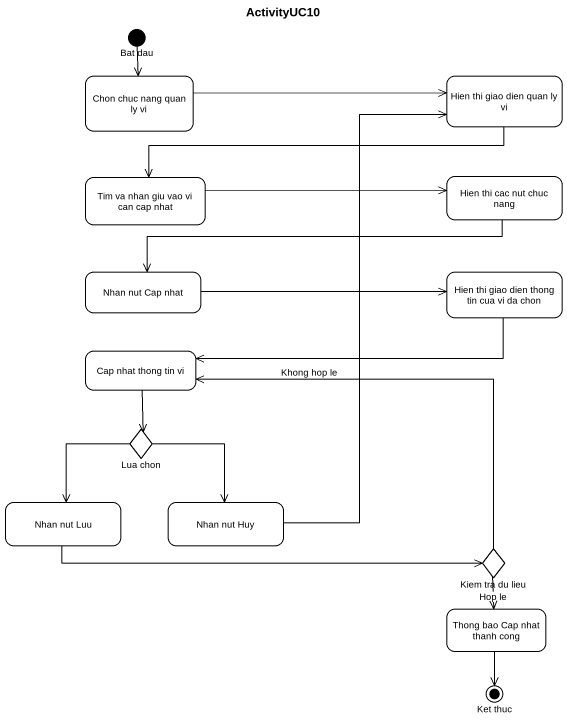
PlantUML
@startuml
title ActivityUC10
hide empty description
state "Bat dau" as Bat_dau <<start>> #FFFFFF
state "Chon chuc nang quan ly vi" as Chon_chuc_nang_quan_ly_vi #FFFFFF
state "Hien thi giao dien quan ly vi" as Hien_thi_giao_dien_quan_ly #FFFFFF
state "Tim va nhan giu vao vi can cap nhat" as Tim_va_nhan_giu_vao_vi_can #FFFFFF
state "Hien thi cac nut chuc nang" as Hien_thi_cac_nut_chuc_nang #FFFFFF
state "Nhan nut Cap nhat" as Nhan_nut_Cap_nhat #FFFFFF
state "Hien thi giao dien thong tin cua vi da chon" as Hien_thi_giao_dien_thong #FFFFFF
state "Cap nhat thong tin vi" as Cap_nhat_thong_tin_vi #FFFFFF
state "Lua chon" as Lua_chon <<choice>> #FFFFFF
state "Nhan nut Luu" as Nhan_nut_Luu #FFFFFF
state "Nhan nut Huy" as Nhan_nut_Huy #FFFFFF
state "Kiem tra du lieu" as Kiem_tra_du_lieu <<choice>> #FFFFFF
state "Thong bao Cap nhat thanh cong" as Thong_bao_Cap_nhat_thanh #FFFFFF
state "Ket thuc" as Ket_thuc <<end>> #FFFFFF
Bat_dau --> Chon_chuc_nang_quan_ly_vi
Chon_chuc_nang_quan_ly_vi -right-> Hien_thi_giao_dien_quan_ly
Hien_thi_giao_dien_quan_ly -left-> Tim_va_nhan_giu_vao_vi_can
Tim_va_nhan_giu_vao_vi_can -right-> Hien_thi_cac_nut_chuc_nang
Hien_thi_cac_nut_chuc_nang -left-> Nhan_nut_Cap_nhat
Nhan_nut_Cap_nhat -right-> Hien_thi_giao_dien_thong
Hien_thi_giao_dien_thong -left-> Cap_nhat_thong_tin_vi
Cap_nhat_thong_tin_vi --> Lua_chon
Lua_chon --> Nhan_nut_Luu
Lua_chon --> Nhan_nut_Huy
Nhan_nut_Luu -right-> Kiem_tra_du_lieu
Nhan_nut_Huy -up-> Hien_thi_giao_dien_quan_ly
Kiem_tra_du_lieu -left-> Cap_nhat_thong_tin_vi : Khong hop le
Kiem_tra_du_lieu --> Thong_bao_Cap_nhat_thanh : Hop le
Thong_bao_Cap_nhat_thanh --> Ket_thuc
@enduml
